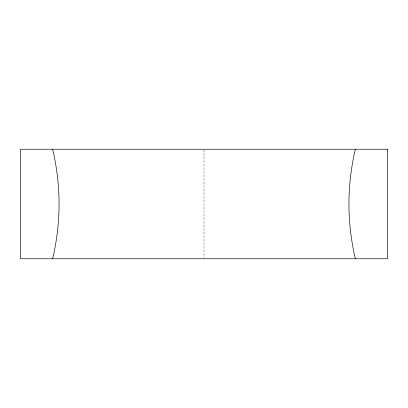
<?xml version="1.0" encoding="UTF-8"?>
<svg xmlns="http://www.w3.org/2000/svg" width="408" height="408" viewBox="0 0 408 408"><rect width="100%" height="100%" fill="white"/><g stroke="black" fill="none" stroke-linecap="round" stroke-linejoin="round"><path stroke-width="0.31" stroke-dasharray="2.04 1.53" d="M204 149.879L204 258.121"/><path stroke-width="0.61" d="M355.388 258.759A235.941 235.941 0 0 1 355.388 149.241M52.612 149.241A235.941 235.941 0 0 1 52.612 258.759M387.6 149.241L20.4 149.241L20.4 258.759L387.6 258.759L387.6 149.241"/></g></svg>
